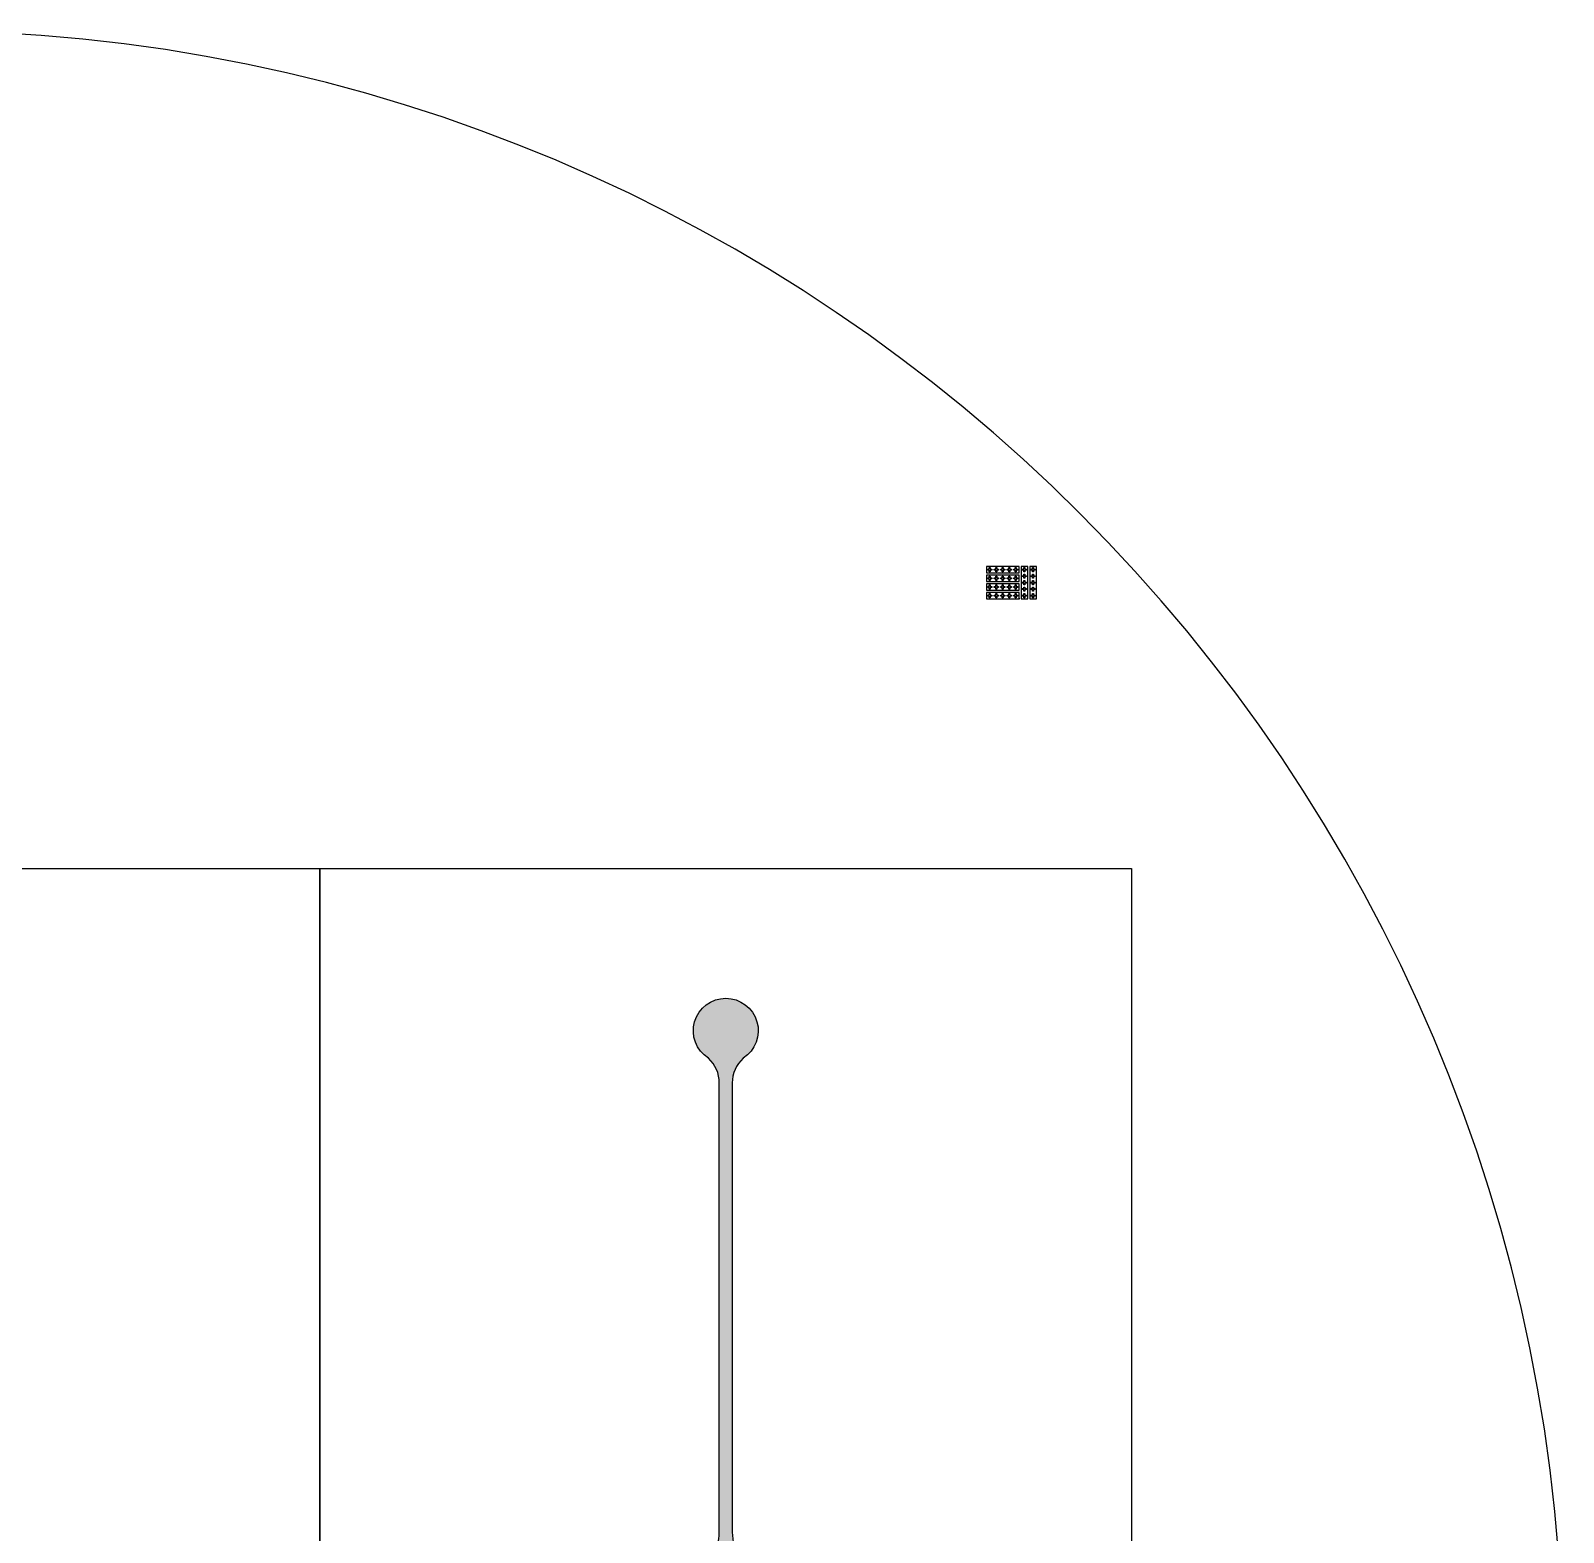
# Model space of a CAD drawing. Extents: x -163 to -54, y -239 to -137.
# Drawn here: x -104.82 to -57.61, y -183.71 to -137.46 of the extents above; entities that cross this region are included whole.
import ezdxf

# ---------------------------------------------------------------- set-up
doc = ezdxf.new("R2010")
doc.units = 0
doc.header["$MEASUREMENT"] = 0

msp = doc.modelspace()

# ---------------------------------------------------------------- hatches: boundary and pattern name
h = msp.add_hatch(color=256)
h.dxf.hatch_style = 1
h.paths.add_polyline_path([(-75.26251372782855, -154.8443078245473), (-75.21251372782856, -154.8443078245473), (-75.21251372782856, -154.8743078245473), (-75.26251372782855, -154.8743078245473), (-75.26251372782855, -154.9243078245473), (-75.29251372782858, -154.9243078245473), (-75.29251372782858, -154.8743078245473), (-75.30251372782857, -154.8743078245473), (-75.34251372782856, -154.8743078245473), (-75.34251372782856, -154.8443078245473), (-75.29251372782858, -154.8443078245473), (-75.29251372782858, -154.7943078245473), (-75.26251372782855, -154.7943078245473)])
h.paths.add_polyline_path([(-75.26251372645405, -154.5776411543228), (-75.21251372645406, -154.5776411543228), (-75.21251372645406, -154.6076411543228), (-75.26251372645405, -154.6076411543228), (-75.26251372645405, -154.6576411543228), (-75.29251372645405, -154.6576411543228), (-75.29251372645405, -154.6076411543228), (-75.30251372645404, -154.6076411543228), (-75.34251372645406, -154.6076411543228), (-75.34251372645406, -154.5776411543228), (-75.29251372645405, -154.5776411543228), (-75.29251372645405, -154.5276411543228), (-75.26251372645405, -154.5276411543228)])
h.paths.add_polyline_path([(-75.26251372645405, -154.3109744876562), (-75.21251372645406, -154.3109744876562), (-75.21251372645406, -154.3409744876562), (-75.26251372645405, -154.3409744876562), (-75.26251372645405, -154.3909744876562), (-75.29251372645405, -154.3909744876562), (-75.29251372645405, -154.3409744876562), (-75.30251372645404, -154.3409744876562), (-75.34251372645406, -154.3409744876562), (-75.34251372645406, -154.3109744876562), (-75.29251372645405, -154.3109744876562), (-75.29251372645405, -154.2609744876562), (-75.26251372645405, -154.2609744876562)])
h.paths.add_polyline_path([(-75.26251372745233, -154.0443078236072), (-75.21251372745235, -154.0443078236072), (-75.21251372745235, -154.0743078236073), (-75.26251372745233, -154.0743078236073), (-75.26251372745233, -154.1243078236073), (-75.29251372745233, -154.1243078236073), (-75.29251372745233, -154.0743078236073), (-75.30251372745232, -154.0743078236073), (-75.34251372745234, -154.0743078236073), (-75.34251372745234, -154.0443078236072), (-75.29251372745233, -154.0443078236072), (-75.29251372745233, -153.9943078236073), (-75.26251372745233, -153.9943078236073)])
h = msp.add_hatch(color=256)
h.dxf.hatch_style = 1
h.paths.add_polyline_path([(-73.9591803931207, -154.0443078209895), (-73.9591803931207, -153.9943078209895), (-73.9291803931207, -153.9943078209895), (-73.9291803931207, -154.0443078209895), (-73.87918039312069, -154.0443078209895), (-73.87918039312069, -154.0743078209896), (-73.9291803931207, -154.0743078209896), (-73.9291803931207, -154.0843078209896), (-73.9291803931207, -154.1243078209895), (-73.9591803931207, -154.1243078209895), (-73.9591803931207, -154.0743078209896), (-74.00918039312069, -154.0743078209896), (-74.00918039312069, -154.0443078209895)])
h.paths.add_polyline_path([(-73.9591803931207, -154.2443078209895), (-73.9591803931207, -154.1943078209895), (-73.9291803931207, -154.1943078209895), (-73.9291803931207, -154.2443078209895), (-73.87918039312069, -154.2443078209895), (-73.87918039312069, -154.2743078209895), (-73.9291803931207, -154.2743078209895), (-73.9291803931207, -154.2843078209895), (-73.9291803931207, -154.3243078209895), (-73.9591803931207, -154.3243078209895), (-73.9591803931207, -154.2743078209895), (-74.00918039312069, -154.2743078209895), (-74.00918039312069, -154.2443078209895)])
h.paths.add_polyline_path([(-73.9591803931207, -154.4443078209895), (-73.9591803931207, -154.3943078209895), (-73.9291803931207, -154.3943078209895), (-73.9291803931207, -154.4443078209895), (-73.87918039312069, -154.4443078209895), (-73.87918039312069, -154.4743078209895), (-73.9291803931207, -154.4743078209895), (-73.9291803931207, -154.4843078209895), (-73.9291803931207, -154.5243078209895), (-73.9591803931207, -154.5243078209895), (-73.9591803931207, -154.4743078209895), (-74.00918039312069, -154.4743078209895), (-74.00918039312069, -154.4443078209895)])
h.paths.add_polyline_path([(-73.9591803931207, -154.6443078209895), (-73.9591803931207, -154.5943078209895), (-73.9291803931207, -154.5943078209895), (-73.9291803931207, -154.6443078209895), (-73.87918039312069, -154.6443078209895), (-73.87918039312069, -154.6743078209895), (-73.9291803931207, -154.6743078209895), (-73.9291803931207, -154.6843078209895), (-73.9291803931207, -154.7243078209895), (-73.9591803931207, -154.7243078209895), (-73.9591803931207, -154.6743078209895), (-74.00918039312069, -154.6743078209895), (-74.00918039312069, -154.6443078209895)])
h.paths.add_polyline_path([(-73.9591803931207, -154.8443078209895), (-73.9591803931207, -154.7943078209895), (-73.9291803931207, -154.7943078209895), (-73.9291803931207, -154.8443078209895), (-73.87918039312069, -154.8443078209895), (-73.87918039312069, -154.8743078209895), (-73.9291803931207, -154.8743078209895), (-73.9291803931207, -154.8843078209895), (-73.9291803931207, -154.9243078209895), (-73.9591803931207, -154.9243078209895), (-73.9591803931207, -154.8743078209895), (-74.00918039312069, -154.8743078209895), (-74.00918039312069, -154.8443078209895)])
h.paths.add_polyline_path([(-74.22584705978738, -154.8443078209895), (-74.22584705978738, -154.7943078209895), (-74.19584705978738, -154.7943078209895), (-74.19584705978738, -154.8443078209895), (-74.14584705978737, -154.8443078209895), (-74.14584705978737, -154.8743078209895), (-74.19584705978738, -154.8743078209895), (-74.19584705978738, -154.8843078209895), (-74.19584705978738, -154.9243078209895), (-74.22584705978738, -154.9243078209895), (-74.22584705978738, -154.8743078209895), (-74.27584705978737, -154.8743078209895), (-74.27584705978737, -154.8443078209895)])
h.paths.add_polyline_path([(-74.22584705978738, -154.6443078209895), (-74.22584705978738, -154.5943078209895), (-74.19584705978738, -154.5943078209895), (-74.19584705978738, -154.6443078209895), (-74.14584705978737, -154.6443078209895), (-74.14584705978737, -154.6743078209895), (-74.19584705978738, -154.6743078209895), (-74.19584705978738, -154.6843078209895), (-74.19584705978738, -154.7243078209895), (-74.22584705978738, -154.7243078209895), (-74.22584705978738, -154.6743078209895), (-74.27584705978737, -154.6743078209895), (-74.27584705978737, -154.6443078209895)])
h.paths.add_polyline_path([(-74.22584705978738, -154.4443078209895), (-74.22584705978738, -154.3943078209895), (-74.19584705978738, -154.3943078209895), (-74.19584705978738, -154.4443078209895), (-74.14584705978737, -154.4443078209895), (-74.14584705978737, -154.4743078209895), (-74.19584705978738, -154.4743078209895), (-74.19584705978738, -154.4843078209895), (-74.19584705978738, -154.5243078209895), (-74.22584705978738, -154.5243078209895), (-74.22584705978738, -154.4743078209895), (-74.27584705978737, -154.4743078209895), (-74.27584705978737, -154.4443078209895)])
h.paths.add_polyline_path([(-74.22584705978738, -154.2443078209895), (-74.22584705978738, -154.1943078209895), (-74.19584705978738, -154.1943078209895), (-74.19584705978738, -154.2443078209895), (-74.14584705978737, -154.2443078209895), (-74.14584705978737, -154.2743078209895), (-74.19584705978738, -154.2743078209895), (-74.19584705978738, -154.2843078209895), (-74.19584705978738, -154.3243078209895), (-74.22584705978738, -154.3243078209895), (-74.22584705978738, -154.2743078209895), (-74.27584705978737, -154.2743078209895), (-74.27584705978737, -154.2443078209895)])
h.paths.add_polyline_path([(-74.22584705978738, -154.0443078209895), (-74.22584705978738, -153.9943078209895), (-74.19584705978738, -153.9943078209895), (-74.19584705978738, -154.0443078209895), (-74.14584705978737, -154.0443078209895), (-74.14584705978737, -154.0743078209896), (-74.19584705978738, -154.0743078209896), (-74.19584705978738, -154.0843078209896), (-74.19584705978738, -154.1243078209895), (-74.22584705978738, -154.1243078209895), (-74.22584705978738, -154.0743078209896), (-74.27584705978737, -154.0743078209896), (-74.27584705978737, -154.0443078209895)])
h.paths.add_polyline_path([(-74.46251372645409, -154.0443078209895), (-74.41251372645411, -154.0443078209895), (-74.41251372645411, -154.0743078209895), (-74.46251372645409, -154.0743078209895), (-74.46251372645409, -154.1243078209895), (-74.49251372645409, -154.1243078209895), (-74.49251372645409, -154.0743078209895), (-74.50251372645408, -154.0743078209895), (-74.5425137264541, -154.0743078209895), (-74.5425137264541, -154.0443078209895), (-74.49251372645409, -154.0443078209895), (-74.49251372645409, -153.9943078209895), (-74.46251372645409, -153.9943078209895)])
h.paths.add_polyline_path([(-74.46251372645409, -154.3109744876562), (-74.41251372645411, -154.3109744876562), (-74.41251372645411, -154.3409744876562), (-74.46251372645409, -154.3409744876562), (-74.46251372645409, -154.3909744876562), (-74.49251372645409, -154.3909744876562), (-74.49251372645409, -154.3409744876562), (-74.50251372645408, -154.3409744876562), (-74.5425137264541, -154.3409744876562), (-74.5425137264541, -154.3109744876562), (-74.49251372645409, -154.3109744876562), (-74.49251372645409, -154.2609744876562), (-74.46251372645409, -154.2609744876562)])
h.paths.add_polyline_path([(-74.46251372645409, -154.5776411543228), (-74.41251372645411, -154.5776411543228), (-74.41251372645411, -154.6076411543228), (-74.46251372645409, -154.6076411543228), (-74.46251372645409, -154.6576411543228), (-74.49251372645409, -154.6576411543228), (-74.49251372645409, -154.6076411543228), (-74.50251372645408, -154.6076411543228), (-74.5425137264541, -154.6076411543228), (-74.5425137264541, -154.5776411543228), (-74.49251372645409, -154.5776411543228), (-74.49251372645409, -154.5276411543228), (-74.46251372645409, -154.5276411543228)])
h.paths.add_polyline_path([(-74.46251372645409, -154.8443078209895), (-74.41251372645411, -154.8443078209895), (-74.41251372645411, -154.8743078209895), (-74.46251372645409, -154.8743078209895), (-74.46251372645409, -154.9243078209895), (-74.49251372645409, -154.9243078209895), (-74.49251372645409, -154.8743078209895), (-74.50251372645408, -154.8743078209895), (-74.5425137264541, -154.8743078209895), (-74.5425137264541, -154.8443078209895), (-74.49251372645409, -154.8443078209895), (-74.49251372645409, -154.7943078209895), (-74.46251372645409, -154.7943078209895)])
h.paths.add_polyline_path([(-74.66251372645408, -154.8443078209895), (-74.6125137264541, -154.8443078209895), (-74.6125137264541, -154.8743078209895), (-74.66251372645408, -154.8743078209895), (-74.66251372645408, -154.9243078209895), (-74.69251372645408, -154.9243078209895), (-74.69251372645408, -154.8743078209895), (-74.70251372645407, -154.8743078209895), (-74.74251372645409, -154.8743078209895), (-74.74251372645409, -154.8443078209895), (-74.69251372645408, -154.8443078209895), (-74.69251372645408, -154.7943078209895), (-74.66251372645408, -154.7943078209895)])
h.paths.add_polyline_path([(-74.66251372645408, -154.5776411543228), (-74.6125137264541, -154.5776411543228), (-74.6125137264541, -154.6076411543228), (-74.66251372645408, -154.6076411543228), (-74.66251372645408, -154.6576411543228), (-74.69251372645408, -154.6576411543228), (-74.69251372645408, -154.6076411543228), (-74.70251372645407, -154.6076411543228), (-74.74251372645409, -154.6076411543228), (-74.74251372645409, -154.5776411543228), (-74.69251372645408, -154.5776411543228), (-74.69251372645408, -154.5276411543228), (-74.66251372645408, -154.5276411543228)])
h.paths.add_polyline_path([(-74.66251372645408, -154.3109744876562), (-74.6125137264541, -154.3109744876562), (-74.6125137264541, -154.3409744876562), (-74.66251372645408, -154.3409744876562), (-74.66251372645408, -154.3909744876562), (-74.69251372645408, -154.3909744876562), (-74.69251372645408, -154.3409744876562), (-74.70251372645407, -154.3409744876562), (-74.74251372645409, -154.3409744876562), (-74.74251372645409, -154.3109744876562), (-74.69251372645408, -154.3109744876562), (-74.69251372645408, -154.2609744876562), (-74.66251372645408, -154.2609744876562)])
h.paths.add_polyline_path([(-74.66251372645408, -154.0443078209895), (-74.6125137264541, -154.0443078209895), (-74.6125137264541, -154.0743078209895), (-74.66251372645408, -154.0743078209895), (-74.66251372645408, -154.1243078209895), (-74.69251372645408, -154.1243078209895), (-74.69251372645408, -154.0743078209895), (-74.70251372645407, -154.0743078209895), (-74.74251372645409, -154.0743078209895), (-74.74251372645409, -154.0443078209895), (-74.69251372645408, -154.0443078209895), (-74.69251372645408, -153.9943078209895), (-74.66251372645408, -153.9943078209895)])
h.paths.add_polyline_path([(-74.86251372645407, -154.0443078209895), (-74.81251372645409, -154.0443078209895), (-74.81251372645409, -154.0743078209895), (-74.86251372645407, -154.0743078209895), (-74.86251372645407, -154.1243078209895), (-74.89251372645407, -154.1243078209895), (-74.89251372645407, -154.0743078209895), (-74.90251372645406, -154.0743078209895), (-74.94251372645408, -154.0743078209895), (-74.94251372645408, -154.0443078209895), (-74.89251372645407, -154.0443078209895), (-74.89251372645407, -153.9943078209895), (-74.86251372645407, -153.9943078209895)])
h.paths.add_polyline_path([(-74.86251372645407, -154.3109744876562), (-74.81251372645409, -154.3109744876562), (-74.81251372645409, -154.3409744876562), (-74.86251372645407, -154.3409744876562), (-74.86251372645407, -154.3909744876562), (-74.89251372645407, -154.3909744876562), (-74.89251372645407, -154.3409744876562), (-74.90251372645406, -154.3409744876562), (-74.94251372645408, -154.3409744876562), (-74.94251372645408, -154.3109744876562), (-74.89251372645407, -154.3109744876562), (-74.89251372645407, -154.2609744876562), (-74.86251372645407, -154.2609744876562)])
h.paths.add_polyline_path([(-74.86251372645407, -154.5776411543228), (-74.81251372645409, -154.5776411543228), (-74.81251372645409, -154.6076411543228), (-74.86251372645407, -154.6076411543228), (-74.86251372645407, -154.6576411543228), (-74.89251372645407, -154.6576411543228), (-74.89251372645407, -154.6076411543228), (-74.90251372645406, -154.6076411543228), (-74.94251372645408, -154.6076411543228), (-74.94251372645408, -154.5776411543228), (-74.89251372645407, -154.5776411543228), (-74.89251372645407, -154.5276411543228), (-74.86251372645407, -154.5276411543228)])
h.paths.add_polyline_path([(-74.86251372645407, -154.8443078209895), (-74.81251372645409, -154.8443078209895), (-74.81251372645409, -154.8743078209895), (-74.86251372645407, -154.8743078209895), (-74.86251372645407, -154.9243078209895), (-74.89251372645407, -154.9243078209895), (-74.89251372645407, -154.8743078209895), (-74.90251372645406, -154.8743078209895), (-74.94251372645408, -154.8743078209895), (-74.94251372645408, -154.8443078209895), (-74.89251372645407, -154.8443078209895), (-74.89251372645407, -154.7943078209895), (-74.86251372645407, -154.7943078209895)])
h.paths.add_polyline_path([(-75.06251372645406, -154.8443078209895), (-75.01251372645407, -154.8443078209895), (-75.01251372645407, -154.8743078209895), (-75.06251372645406, -154.8743078209895), (-75.06251372645406, -154.9243078209895), (-75.09251372645406, -154.9243078209895), (-75.09251372645406, -154.8743078209895), (-75.10251372645405, -154.8743078209895), (-75.14251372645407, -154.8743078209895), (-75.14251372645407, -154.8443078209895), (-75.09251372645406, -154.8443078209895), (-75.09251372645406, -154.7943078209895), (-75.06251372645406, -154.7943078209895)])
h.paths.add_polyline_path([(-75.06251372645406, -154.5776411543228), (-75.01251372645407, -154.5776411543228), (-75.01251372645407, -154.6076411543228), (-75.06251372645406, -154.6076411543228), (-75.06251372645406, -154.6576411543228), (-75.09251372645406, -154.6576411543228), (-75.09251372645406, -154.6076411543228), (-75.10251372645405, -154.6076411543228), (-75.14251372645407, -154.6076411543228), (-75.14251372645407, -154.5776411543228), (-75.09251372645406, -154.5776411543228), (-75.09251372645406, -154.5276411543228), (-75.06251372645406, -154.5276411543228)])
h.paths.add_polyline_path([(-75.06251372645406, -154.3109744876562), (-75.01251372645407, -154.3109744876562), (-75.01251372645407, -154.3409744876562), (-75.06251372645406, -154.3409744876562), (-75.06251372645406, -154.3909744876562), (-75.09251372645406, -154.3909744876562), (-75.09251372645406, -154.3409744876562), (-75.10251372645405, -154.3409744876562), (-75.14251372645407, -154.3409744876562), (-75.14251372645407, -154.3109744876562), (-75.09251372645406, -154.3109744876562), (-75.09251372645406, -154.2609744876562), (-75.06251372645406, -154.2609744876562)])
h.paths.add_polyline_path([(-75.06251372645406, -154.0443078209895), (-75.01251372645407, -154.0443078209895), (-75.01251372645407, -154.0743078209895), (-75.06251372645406, -154.0743078209895), (-75.06251372645406, -154.1243078209895), (-75.09251372645406, -154.1243078209895), (-75.09251372645406, -154.0743078209895), (-75.10251372645405, -154.0743078209895), (-75.14251372645407, -154.0743078209895), (-75.14251372645407, -154.0443078209895), (-75.09251372645406, -154.0443078209895), (-75.09251372645406, -153.9943078209895), (-75.06251372645406, -153.9943078209895)])
h = msp.add_hatch(color=256)
h.dxf.hatch_style = 1
edge = h.paths.add_edge_path()
edge.add_line((-81.3589216838838, -189.6875833902776), (-83.00022529718058, -192.0447262474205))
edge.add_arc((-81.70664322127244, -192.811788580538), 1.503907979232293, 149.3331024544329, 179.9999999999978)
edge.add_line((-83.21055120050474, -192.811788580538), (-83.21055120050556, -206.6510133060382))
edge.add_arc((-82.17317084542988, -206.6510133060382), 1.037380355075683, 179.9999999999968, 227.3120438525844)
edge.add_arc((-83.41055120050565, -208.2590119617062), 1.000000000000006, -237.72177257089095, 57.7217725708872, ccw=False)
edge.add_arc((-84.64793155558128, -206.6510133060381), 1.037380355075717, 312.6879561474079, 359.9999999999968)
edge.add_line((-83.61055120050557, -206.6510133060382), (-83.61055120050477, -192.811788580538))
edge.add_arc((-85.11445917973707, -192.8117885805379), 1.503907979232295, 359.9999999999968, 390.6668975455608)
edge.add_line((-83.82087710382885, -192.0447262474205), (-85.46218071712528, -189.6875833902775))
edge.add_arc((-83.4105512005045, -188.2590119617061), 2.500000000000021, 145.1500954209535, 214.849904579045, ccw=False)
edge.add_line((-85.46218071712525, -186.8304405331347), (-83.82087710382866, -184.4732976759919))
edge.add_arc((-85.11445917973683, -183.7062353428743), 1.503907979232317, 329.3331024544334, 359.9999999999989)
edge.add_line((-83.61055120050452, -183.7062353428744), (-83.61055120050452, -169.8670106173741))
edge.add_arc((-84.64793155558021, -169.8670106173741), 1.037380355075697, 0, 47.31204385258823)
edge.add_arc((-83.41055120050451, -168.2590119617061), 1.000000000000015, -57.72177257088953, 237.7217725708895, ccw=False)
edge.add_arc((-82.1731708454288, -169.8670106173741), 1.037380355075714, 132.6879561474124, 180)
edge.add_line((-83.21055120050451, -169.8670106173741), (-83.21055120050448, -183.7062353428744))
edge.add_arc((-81.70664322127217, -183.7062353428744), 1.503907979232309, 180, 210.6668975455654)
edge.add_line((-83.00022529718035, -184.4732976759919), (-81.3589216838838, -186.8304405331347))
edge.add_arc((-83.41055120050453, -188.2590119617061), 2.500000000000007, -34.84990457904678, 34.84990457904678, ccw=False)

# ---------------------------------------------------------------- linework, layer by layer
msp.add_line((-74.35251372645405, -154.9593078209895), (-74.37751372645405, -154.9593078209895))
for points in [[(-57.6105512005044, -188.2590119617064, 0.9999999999999999), (-159.2105512005044, -188.2590119617064, 0.9999999999999999), (-57.6105512005044, -188.2590119617064)], [(-81.3589216838838, -189.6875833902776), (-83.00022529718058, -192.0447262474205, 0.1346139652638198), (-83.21055120050474, -192.811788580538), (-83.21055120050556, -206.6510133060382, 0.2094211567484371), (-82.87652009176244, -207.4135471339963, -3.455725326663301), (-83.9445823092488, -207.4135471339963, 0.2094211567484441), (-83.61055120050557, -206.6510133060382), (-83.61055120050477, -192.811788580538, 0.1346139652638162), (-83.82087710382885, -192.0447262474205), (-85.46218071712528, -189.6875833902775, -0.3138593383654851), (-85.46218071712525, -186.8304405331347), (-83.82087710382866, -184.4732976759919, 0.1346139652638221), (-83.61055120050452, -183.7062353428744), (-83.61055120050452, -169.8670106173741, 0.2094211567484411), (-83.94458230924769, -169.104476789416, -3.455725326663341), (-82.87652009176134, -169.104476789416, 0.20942115674844), (-83.21055120050451, -169.8670106173741), (-83.21055120050448, -183.7062353428744, 0.1346139652638222), (-83.00022529718035, -184.4732976759919), (-81.3589216838838, -186.8304405331347, -0.3138593383654968)]]:
    msp.add_lwpolyline(points, format="xyb", close=True)
for points in [[(-75.37751372645405, -154.1593078209895), (-74.37751372645405, -154.1593078209895), (-74.37751372645405, -153.9593078209895), (-75.37751372645405, -153.9593078209895)], [(-75.37751372645405, -154.4259744876562), (-74.37751372645405, -154.4259744876562), (-74.37751372645405, -154.2259744876561), (-75.37751372645405, -154.2259744876561)], [(-75.26251372745233, -154.0443078236072), (-75.21251372745235, -154.0443078236072), (-75.21251372745235, -154.0743078236073), (-75.26251372745233, -154.0743078236073), (-75.26251372745233, -154.1243078236073), (-75.29251372745233, -154.1243078236073), (-75.29251372745233, -154.0743078236073), (-75.30251372745232, -154.0743078236073), (-75.34251372745234, -154.0743078236073), (-75.34251372745234, -154.0443078236072), (-75.29251372745233, -154.0443078236072), (-75.29251372745233, -153.9943078236073), (-75.26251372745233, -153.9943078236073)], [(-75.26251372645405, -154.3109744876562), (-75.21251372645406, -154.3109744876562), (-75.21251372645406, -154.3409744876562), (-75.26251372645405, -154.3409744876562), (-75.26251372645405, -154.3909744876562), (-75.29251372645405, -154.3909744876562), (-75.29251372645405, -154.3409744876562), (-75.30251372645404, -154.3409744876562), (-75.34251372645406, -154.3409744876562), (-75.34251372645406, -154.3109744876562), (-75.29251372645405, -154.3109744876562), (-75.29251372645405, -154.2609744876562), (-75.26251372645405, -154.2609744876562)], [(-75.06251372645406, -154.0443078209895), (-75.01251372645407, -154.0443078209895), (-75.01251372645407, -154.0743078209895), (-75.06251372645406, -154.0743078209895), (-75.06251372645406, -154.1243078209895), (-75.09251372645406, -154.1243078209895), (-75.09251372645406, -154.0743078209895), (-75.10251372645405, -154.0743078209895), (-75.14251372645407, -154.0743078209895), (-75.14251372645407, -154.0443078209895), (-75.09251372645406, -154.0443078209895), (-75.09251372645406, -153.9943078209895), (-75.06251372645406, -153.9943078209895)], [(-75.06251372645406, -154.3109744876562), (-75.01251372645407, -154.3109744876562), (-75.01251372645407, -154.3409744876562), (-75.06251372645406, -154.3409744876562), (-75.06251372645406, -154.3909744876562), (-75.09251372645406, -154.3909744876562), (-75.09251372645406, -154.3409744876562), (-75.10251372645405, -154.3409744876562), (-75.14251372645407, -154.3409744876562), (-75.14251372645407, -154.3109744876562), (-75.09251372645406, -154.3109744876562), (-75.09251372645406, -154.2609744876562), (-75.06251372645406, -154.2609744876562)], [(-74.86251372645407, -154.0443078209895), (-74.81251372645409, -154.0443078209895), (-74.81251372645409, -154.0743078209895), (-74.86251372645407, -154.0743078209895), (-74.86251372645407, -154.1243078209895), (-74.89251372645407, -154.1243078209895), (-74.89251372645407, -154.0743078209895), (-74.90251372645406, -154.0743078209895), (-74.94251372645408, -154.0743078209895), (-74.94251372645408, -154.0443078209895), (-74.89251372645407, -154.0443078209895), (-74.89251372645407, -153.9943078209895), (-74.86251372645407, -153.9943078209895)], [(-74.86251372645407, -154.3109744876562), (-74.81251372645409, -154.3109744876562), (-74.81251372645409, -154.3409744876562), (-74.86251372645407, -154.3409744876562), (-74.86251372645407, -154.3909744876562), (-74.89251372645407, -154.3909744876562), (-74.89251372645407, -154.3409744876562), (-74.90251372645406, -154.3409744876562), (-74.94251372645408, -154.3409744876562), (-74.94251372645408, -154.3109744876562), (-74.89251372645407, -154.3109744876562), (-74.89251372645407, -154.2609744876562), (-74.86251372645407, -154.2609744876562)], [(-74.66251372645408, -154.0443078209895), (-74.6125137264541, -154.0443078209895), (-74.6125137264541, -154.0743078209895), (-74.66251372645408, -154.0743078209895), (-74.66251372645408, -154.1243078209895), (-74.69251372645408, -154.1243078209895), (-74.69251372645408, -154.0743078209895), (-74.70251372645407, -154.0743078209895), (-74.74251372645409, -154.0743078209895), (-74.74251372645409, -154.0443078209895), (-74.69251372645408, -154.0443078209895), (-74.69251372645408, -153.9943078209895), (-74.66251372645408, -153.9943078209895)], [(-74.66251372645408, -154.3109744876562), (-74.6125137264541, -154.3109744876562), (-74.6125137264541, -154.3409744876562), (-74.66251372645408, -154.3409744876562), (-74.66251372645408, -154.3909744876562), (-74.69251372645408, -154.3909744876562), (-74.69251372645408, -154.3409744876562), (-74.70251372645407, -154.3409744876562), (-74.74251372645409, -154.3409744876562), (-74.74251372645409, -154.3109744876562), (-74.69251372645408, -154.3109744876562), (-74.69251372645408, -154.2609744876562), (-74.66251372645408, -154.2609744876562)], [(-74.46251372645409, -154.0443078209895), (-74.41251372645411, -154.0443078209895), (-74.41251372645411, -154.0743078209895), (-74.46251372645409, -154.0743078209895), (-74.46251372645409, -154.1243078209895), (-74.49251372645409, -154.1243078209895), (-74.49251372645409, -154.0743078209895), (-74.50251372645408, -154.0743078209895), (-74.5425137264541, -154.0743078209895), (-74.5425137264541, -154.0443078209895), (-74.49251372645409, -154.0443078209895), (-74.49251372645409, -153.9943078209895), (-74.46251372645409, -153.9943078209895)], [(-74.46251372645409, -154.3109744876562), (-74.41251372645411, -154.3109744876562), (-74.41251372645411, -154.3409744876562), (-74.46251372645409, -154.3409744876562), (-74.46251372645409, -154.3909744876562), (-74.49251372645409, -154.3909744876562), (-74.49251372645409, -154.3409744876562), (-74.50251372645408, -154.3409744876562), (-74.5425137264541, -154.3409744876562), (-74.5425137264541, -154.3109744876562), (-74.49251372645409, -154.3109744876562), (-74.49251372645409, -154.2609744876562), (-74.46251372645409, -154.2609744876562)], [(-74.11084705978737, -154.9593078209895), (-74.11084705978737, -153.9593078209895), (-74.31084705978736, -153.9593078209895), (-74.31084705978736, -154.9593078209895)], [(-74.22584705978738, -154.0443078209895), (-74.22584705978738, -153.9943078209895), (-74.19584705978738, -153.9943078209895), (-74.19584705978738, -154.0443078209895), (-74.14584705978737, -154.0443078209895), (-74.14584705978737, -154.0743078209896), (-74.19584705978738, -154.0743078209896), (-74.19584705978738, -154.0843078209896), (-74.19584705978738, -154.1243078209895), (-74.22584705978738, -154.1243078209895), (-74.22584705978738, -154.0743078209896), (-74.27584705978737, -154.0743078209896), (-74.27584705978737, -154.0443078209895)], [(-74.22584705978738, -154.2443078209895), (-74.22584705978738, -154.1943078209895), (-74.19584705978738, -154.1943078209895), (-74.19584705978738, -154.2443078209895), (-74.14584705978737, -154.2443078209895), (-74.14584705978737, -154.2743078209895), (-74.19584705978738, -154.2743078209895), (-74.19584705978738, -154.2843078209895), (-74.19584705978738, -154.3243078209895), (-74.22584705978738, -154.3243078209895), (-74.22584705978738, -154.2743078209895), (-74.27584705978737, -154.2743078209895), (-74.27584705978737, -154.2443078209895)], [(-73.8441803931207, -154.9593078209895), (-73.8441803931207, -153.9593078209895), (-74.04418039312071, -153.9593078209895), (-74.04418039312071, -154.9593078209895)], [(-73.9591803931207, -154.0443078209895), (-73.9591803931207, -153.9943078209895), (-73.9291803931207, -153.9943078209895), (-73.9291803931207, -154.0443078209895), (-73.87918039312069, -154.0443078209895), (-73.87918039312069, -154.0743078209896), (-73.9291803931207, -154.0743078209896), (-73.9291803931207, -154.0843078209896), (-73.9291803931207, -154.1243078209895), (-73.9591803931207, -154.1243078209895), (-73.9591803931207, -154.0743078209896), (-74.00918039312069, -154.0743078209896), (-74.00918039312069, -154.0443078209895)], [(-73.9591803931207, -154.2443078209895), (-73.9591803931207, -154.1943078209895), (-73.9291803931207, -154.1943078209895), (-73.9291803931207, -154.2443078209895), (-73.87918039312069, -154.2443078209895), (-73.87918039312069, -154.2743078209895), (-73.9291803931207, -154.2743078209895), (-73.9291803931207, -154.2843078209895), (-73.9291803931207, -154.3243078209895), (-73.9591803931207, -154.3243078209895), (-73.9591803931207, -154.2743078209895), (-74.00918039312069, -154.2743078209895), (-74.00918039312069, -154.2443078209895)], [(-75.37751372645405, -154.6926411543228), (-74.37751372645405, -154.6926411543228), (-74.37751372645405, -154.4926411543228), (-75.37751372645405, -154.4926411543228)], [(-75.37751372645405, -154.9593078209895), (-74.37751372645405, -154.9593078209895), (-74.37751372645405, -154.7593078209895), (-75.37751372645405, -154.7593078209895)], [(-75.26251372645405, -154.5776411543228), (-75.21251372645406, -154.5776411543228), (-75.21251372645406, -154.6076411543228), (-75.26251372645405, -154.6076411543228), (-75.26251372645405, -154.6576411543228), (-75.29251372645405, -154.6576411543228), (-75.29251372645405, -154.6076411543228), (-75.30251372645404, -154.6076411543228), (-75.34251372645406, -154.6076411543228), (-75.34251372645406, -154.5776411543228), (-75.29251372645405, -154.5776411543228), (-75.29251372645405, -154.5276411543228), (-75.26251372645405, -154.5276411543228)], [(-75.26251372782855, -154.8443078245473), (-75.21251372782856, -154.8443078245473), (-75.21251372782856, -154.8743078245473), (-75.26251372782855, -154.8743078245473), (-75.26251372782855, -154.9243078245473), (-75.29251372782858, -154.9243078245473), (-75.29251372782858, -154.8743078245473), (-75.30251372782857, -154.8743078245473), (-75.34251372782856, -154.8743078245473), (-75.34251372782856, -154.8443078245473), (-75.29251372782858, -154.8443078245473), (-75.29251372782858, -154.7943078245473), (-75.26251372782855, -154.7943078245473)], [(-75.06251372645406, -154.5776411543228), (-75.01251372645407, -154.5776411543228), (-75.01251372645407, -154.6076411543228), (-75.06251372645406, -154.6076411543228), (-75.06251372645406, -154.6576411543228), (-75.09251372645406, -154.6576411543228), (-75.09251372645406, -154.6076411543228), (-75.10251372645405, -154.6076411543228), (-75.14251372645407, -154.6076411543228), (-75.14251372645407, -154.5776411543228), (-75.09251372645406, -154.5776411543228), (-75.09251372645406, -154.5276411543228), (-75.06251372645406, -154.5276411543228)], [(-75.06251372645406, -154.8443078209895), (-75.01251372645407, -154.8443078209895), (-75.01251372645407, -154.8743078209895), (-75.06251372645406, -154.8743078209895), (-75.06251372645406, -154.9243078209895), (-75.09251372645406, -154.9243078209895), (-75.09251372645406, -154.8743078209895), (-75.10251372645405, -154.8743078209895), (-75.14251372645407, -154.8743078209895), (-75.14251372645407, -154.8443078209895), (-75.09251372645406, -154.8443078209895), (-75.09251372645406, -154.7943078209895), (-75.06251372645406, -154.7943078209895)], [(-74.86251372645407, -154.5776411543228), (-74.81251372645409, -154.5776411543228), (-74.81251372645409, -154.6076411543228), (-74.86251372645407, -154.6076411543228), (-74.86251372645407, -154.6576411543228), (-74.89251372645407, -154.6576411543228), (-74.89251372645407, -154.6076411543228), (-74.90251372645406, -154.6076411543228), (-74.94251372645408, -154.6076411543228), (-74.94251372645408, -154.5776411543228), (-74.89251372645407, -154.5776411543228), (-74.89251372645407, -154.5276411543228), (-74.86251372645407, -154.5276411543228)], [(-74.86251372645407, -154.8443078209895), (-74.81251372645409, -154.8443078209895), (-74.81251372645409, -154.8743078209895), (-74.86251372645407, -154.8743078209895), (-74.86251372645407, -154.9243078209895), (-74.89251372645407, -154.9243078209895), (-74.89251372645407, -154.8743078209895), (-74.90251372645406, -154.8743078209895), (-74.94251372645408, -154.8743078209895), (-74.94251372645408, -154.8443078209895), (-74.89251372645407, -154.8443078209895), (-74.89251372645407, -154.7943078209895), (-74.86251372645407, -154.7943078209895)], [(-74.66251372645408, -154.5776411543228), (-74.6125137264541, -154.5776411543228), (-74.6125137264541, -154.6076411543228), (-74.66251372645408, -154.6076411543228), (-74.66251372645408, -154.6576411543228), (-74.69251372645408, -154.6576411543228), (-74.69251372645408, -154.6076411543228), (-74.70251372645407, -154.6076411543228), (-74.74251372645409, -154.6076411543228), (-74.74251372645409, -154.5776411543228), (-74.69251372645408, -154.5776411543228), (-74.69251372645408, -154.5276411543228), (-74.66251372645408, -154.5276411543228)], [(-74.66251372645408, -154.8443078209895), (-74.6125137264541, -154.8443078209895), (-74.6125137264541, -154.8743078209895), (-74.66251372645408, -154.8743078209895), (-74.66251372645408, -154.9243078209895), (-74.69251372645408, -154.9243078209895), (-74.69251372645408, -154.8743078209895), (-74.70251372645407, -154.8743078209895), (-74.74251372645409, -154.8743078209895), (-74.74251372645409, -154.8443078209895), (-74.69251372645408, -154.8443078209895), (-74.69251372645408, -154.7943078209895), (-74.66251372645408, -154.7943078209895)], [(-74.46251372645409, -154.5776411543228), (-74.41251372645411, -154.5776411543228), (-74.41251372645411, -154.6076411543228), (-74.46251372645409, -154.6076411543228), (-74.46251372645409, -154.6576411543228), (-74.49251372645409, -154.6576411543228), (-74.49251372645409, -154.6076411543228), (-74.50251372645408, -154.6076411543228), (-74.5425137264541, -154.6076411543228), (-74.5425137264541, -154.5776411543228), (-74.49251372645409, -154.5776411543228), (-74.49251372645409, -154.5276411543228), (-74.46251372645409, -154.5276411543228)], [(-74.46251372645409, -154.8443078209895), (-74.41251372645411, -154.8443078209895), (-74.41251372645411, -154.8743078209895), (-74.46251372645409, -154.8743078209895), (-74.46251372645409, -154.9243078209895), (-74.49251372645409, -154.9243078209895), (-74.49251372645409, -154.8743078209895), (-74.50251372645408, -154.8743078209895), (-74.5425137264541, -154.8743078209895), (-74.5425137264541, -154.8443078209895), (-74.49251372645409, -154.8443078209895), (-74.49251372645409, -154.7943078209895), (-74.46251372645409, -154.7943078209895)], [(-74.22584705978738, -154.4443078209895), (-74.22584705978738, -154.3943078209895), (-74.19584705978738, -154.3943078209895), (-74.19584705978738, -154.4443078209895), (-74.14584705978737, -154.4443078209895), (-74.14584705978737, -154.4743078209895), (-74.19584705978738, -154.4743078209895), (-74.19584705978738, -154.4843078209895), (-74.19584705978738, -154.5243078209895), (-74.22584705978738, -154.5243078209895), (-74.22584705978738, -154.4743078209895), (-74.27584705978737, -154.4743078209895), (-74.27584705978737, -154.4443078209895)], [(-74.22584705978738, -154.6443078209895), (-74.22584705978738, -154.5943078209895), (-74.19584705978738, -154.5943078209895), (-74.19584705978738, -154.6443078209895), (-74.14584705978737, -154.6443078209895), (-74.14584705978737, -154.6743078209895), (-74.19584705978738, -154.6743078209895), (-74.19584705978738, -154.6843078209895), (-74.19584705978738, -154.7243078209895), (-74.22584705978738, -154.7243078209895), (-74.22584705978738, -154.6743078209895), (-74.27584705978737, -154.6743078209895), (-74.27584705978737, -154.6443078209895)], [(-74.22584705978738, -154.8443078209895), (-74.22584705978738, -154.7943078209895), (-74.19584705978738, -154.7943078209895), (-74.19584705978738, -154.8443078209895), (-74.14584705978737, -154.8443078209895), (-74.14584705978737, -154.8743078209895), (-74.19584705978738, -154.8743078209895), (-74.19584705978738, -154.8843078209895), (-74.19584705978738, -154.9243078209895), (-74.22584705978738, -154.9243078209895), (-74.22584705978738, -154.8743078209895), (-74.27584705978737, -154.8743078209895), (-74.27584705978737, -154.8443078209895)], [(-73.9591803931207, -154.4443078209895), (-73.9591803931207, -154.3943078209895), (-73.9291803931207, -154.3943078209895), (-73.9291803931207, -154.4443078209895), (-73.87918039312069, -154.4443078209895), (-73.87918039312069, -154.4743078209895), (-73.9291803931207, -154.4743078209895), (-73.9291803931207, -154.4843078209895), (-73.9291803931207, -154.5243078209895), (-73.9591803931207, -154.5243078209895), (-73.9591803931207, -154.4743078209895), (-74.00918039312069, -154.4743078209895), (-74.00918039312069, -154.4443078209895)], [(-73.9591803931207, -154.6443078209895), (-73.9591803931207, -154.5943078209895), (-73.9291803931207, -154.5943078209895), (-73.9291803931207, -154.6443078209895), (-73.87918039312069, -154.6443078209895), (-73.87918039312069, -154.6743078209895), (-73.9291803931207, -154.6743078209895), (-73.9291803931207, -154.6843078209895), (-73.9291803931207, -154.7243078209895), (-73.9591803931207, -154.7243078209895), (-73.9591803931207, -154.6743078209895), (-74.00918039312069, -154.6743078209895), (-74.00918039312069, -154.6443078209895)], [(-73.9591803931207, -154.8443078209895), (-73.9591803931207, -154.7943078209895), (-73.9291803931207, -154.7943078209895), (-73.9291803931207, -154.8443078209895), (-73.87918039312069, -154.8443078209895), (-73.87918039312069, -154.8743078209895), (-73.9291803931207, -154.8743078209895), (-73.9291803931207, -154.8843078209895), (-73.9291803931207, -154.9243078209895), (-73.9591803931207, -154.9243078209895), (-73.9591803931207, -154.8743078209895), (-74.00918039312069, -154.8743078209895), (-74.00918039312069, -154.8443078209895)], [(-95.91055120050444, -163.2590119617061), (-95.91055120050444, -213.2590119617062), (-120.9105512005044, -213.2590119617061), (-120.9105512005044, -163.2590119617061)], [(-70.91055120050444, -163.2590119617062), (-70.91055120050444, -213.2590119617062), (-95.91055120050444, -213.2590119617062), (-95.91055120050444, -163.2590119617061)]]:
    msp.add_lwpolyline(points, close=True)

doc.saveas('drawing.dxf')
